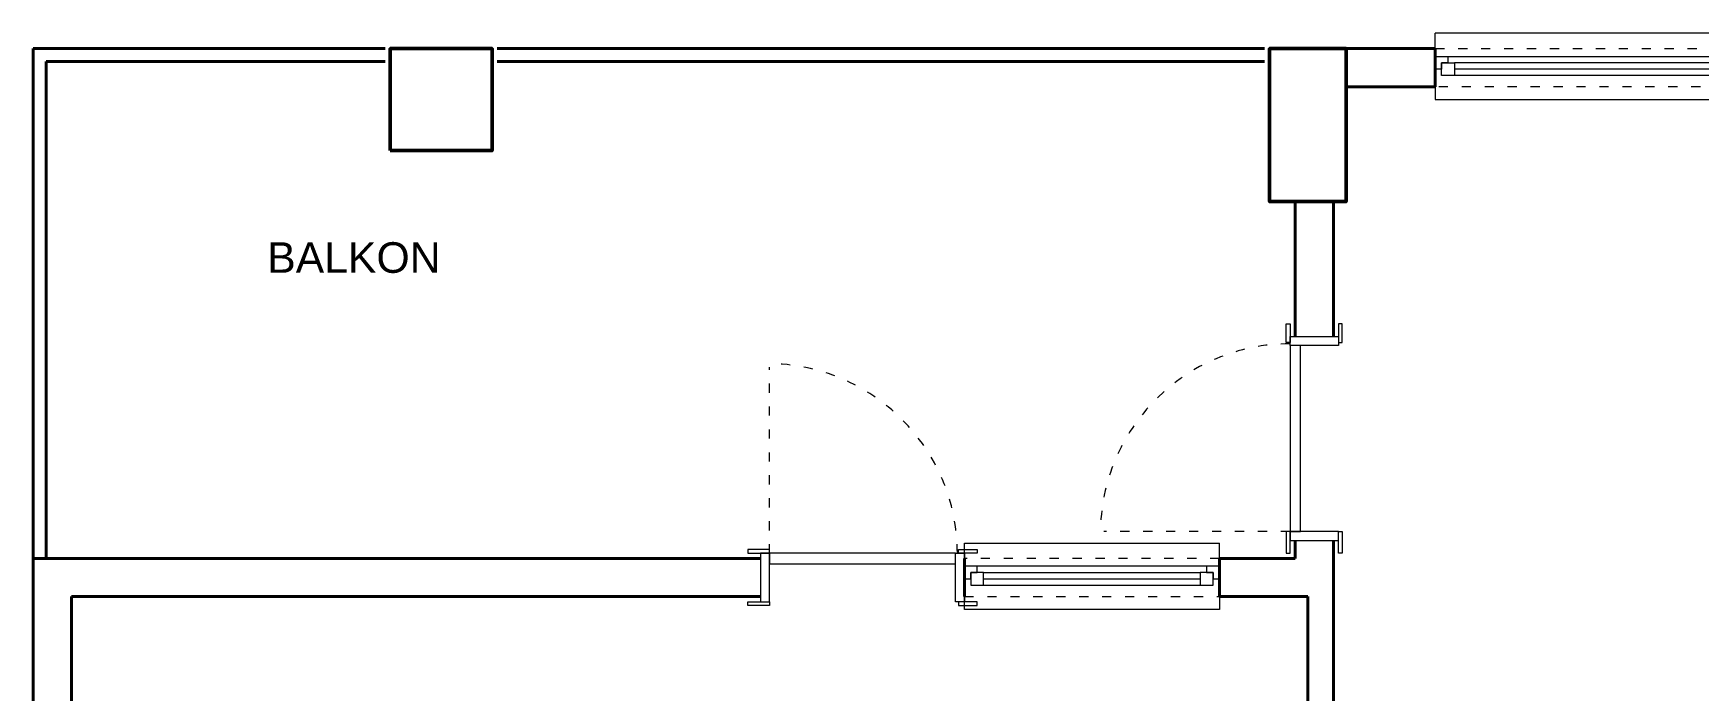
# Model space of a CAD drawing. Header units: millimetres. Extents: x 23 to 3134, y 30 to 1541.
# Drawn here: x 88 to 741, y 1283 to 1541 of the extents above; entities that cross this region are included whole.
import ezdxf

# ---------------------------------------------------------------- set-up
doc = ezdxf.new("R2010")
doc.units = ezdxf.units.MM
doc.linetypes.add('ACAD_ISO03W100', pattern=[30, 12, -18])
for name, color, linetype, lineweight in [('duvar_40', 255, 'Continuous', 40), ('KAPI-PEN', 155, 'Continuous', 18), ('TABLE4', 3, 'Continuous', 50), ('yazı', 253, 'Continuous', 20)]:
    doc.layers.add(name, color=color, linetype=linetype, lineweight=lineweight)
doc.layers.add('FİTİL', color=1, linetype='Continuous')
doc.layers.add('PENCERE', color=1, linetype='Continuous')
doc.styles.add('MAHAL', font='Arial')

# ---------------------------------------------------------------- blocks, each defined once
blk = doc.blocks.new('*U14')
at = {"layer": 'duvar_40', "ltscale": 0.2}
for p, q in [((0, 15), (0, 0)), ((100, 15), (100, 0)), ((0, 0), (0, 0))]:
    blk.add_line(p, q, dxfattribs=at)
at = {"layer": 'PENCERE', "color": 134, "linetype": 'Continuous', "lineweight": 18}
for p, q in [((0, 15), (0, 21.00857)), ((0, 21.00857), (100, 21.00857)), ((100, 15), (100, 21.00857)), ((5, 11.970625), (0, 11.970625)), ((0, 6.970625), (2.5, 6.970625)), ((2.5, 6.970625), (2.5, 9.470625)), ((2.5, 9.470625), (5, 9.470625)), ((7.5, 9.470625), (2.5, 9.470625)), ((2.5, 9.470625), (2.5, 4.470625)), ((5, 9.470625), (5, 11.970625)), ((95, 11.970625), (5, 11.970625)), ((7.5, 4.470625), (7.5, 9.470625)), ((7.5, 9.470625), (92.5, 9.470625)), ((7.5, 6.970625), (92.5, 6.970625)), ((97.5, 9.470625), (92.5, 9.470625)), ((92.5, 9.470625), (92.5, 4.470625)), ((100, 11.970625), (95, 11.970625)), ((95, 11.970625), (95, 9.470625)), ((95, 9.470625), (97.5, 9.470625)), ((97.5, 9.470625), (97.5, 6.970625)), ((97.5, 4.470625), (97.5, 9.470625)), ((97.5, 6.970625), (100, 6.970625)), ((0, -5), (0, 0)), ((2.5, 4.470625), (7.5, 4.470625)), ((7.5, 4.470625), (92.5, 4.470625)), ((92.5, 4.470625), (97.5, 4.470625)), ((100, 0), (100, -5)), ((100, -5), (0, -5))]:
    blk.add_line(p, q, dxfattribs=at)
at = {"layer": 'PENCERE', "color": 134, "linetype": 'ACAD_ISO03W100', "lineweight": 18, "ltscale": 0.3}
for p, q in [((100, 15), (0, 15)), ((0, 0), (100, 0))]:
    blk.add_line(p, q, dxfattribs=at)
blk = doc.blocks.new('*U9')
at = {"layer": 'duvar_40', "ltscale": 0.2}
for p, q in [((0, 15), (0, 0)), ((140, 15), (140, 0)), ((0, 0), (0, 0))]:
    blk.add_line(p, q, dxfattribs=at)
at = {"layer": 'PENCERE', "color": 134, "linetype": 'Continuous', "lineweight": 18}
for p, q in [((0, 15), (0, 21.00857)), ((0, 21.00857), (140, 21.00857)), ((140, 15), (140, 21.00857)), ((5, 11.970625), (0, 11.970625)), ((0, 6.970625), (2.5, 6.970625)), ((2.5, 6.970625), (2.5, 9.470625)), ((2.5, 9.470625), (5, 9.470625)), ((7.5, 9.470625), (2.5, 9.470625)), ((2.5, 9.470625), (2.5, 4.470625)), ((5, 9.470625), (5, 11.970625)), ((135, 11.970625), (5, 11.970625)), ((7.5, 4.470625), (7.5, 9.470625)), ((7.5, 9.470625), (132.5, 9.470625)), ((7.5, 6.970625), (132.5, 6.970625)), ((137.5, 9.470625), (132.5, 9.470625)), ((132.5, 9.470625), (132.5, 4.470625)), ((140, 11.970625), (135, 11.970625)), ((135, 11.970625), (135, 9.470625)), ((135, 9.470625), (137.5, 9.470625)), ((137.5, 9.470625), (137.5, 6.970625)), ((137.5, 4.470625), (137.5, 9.470625)), ((137.5, 6.970625), (140, 6.970625)), ((0, -5), (0, 0)), ((2.5, 4.470625), (7.5, 4.470625)), ((7.5, 4.470625), (132.5, 4.470625)), ((132.5, 4.470625), (137.5, 4.470625)), ((140, 0), (140, -5)), ((140, -5), (0, -5))]:
    blk.add_line(p, q, dxfattribs=at)
at = {"layer": 'PENCERE', "color": 134, "linetype": 'ACAD_ISO03W100', "lineweight": 18, "ltscale": 0.3}
for p, q in [((140, 15), (0, 15)), ((0, 0), (140, 0))]:
    blk.add_line(p, q, dxfattribs=at)
blk = doc.blocks.new('*U8')
at = {"linetype": 'ACAD_ISO03W100', "ltscale": 0.3}
blk.add_line((0, 0), (0.000003, 72.999973), dxfattribs=at)
at = {"flags": 128}
for points in [[(-8.500012, 0), (0, 0), (0, 1.500006), (-8.500012, 1.500006)], [(0, 0), (-3.500013, 0), (-3.500015, -18.999999), (-0.000001, -18.999999)], [(0, -4.100016), (72.999973, -4.100019), (72.999973, -0.000004), (0, 0)], [(81.499989, -0.000004), (74.199978, -0.000004), (74.199978, 1.500002), (81.499989, 1.500002)], [(72.999973, -0.000004), (76.499987, -0.000004), (76.499989, -19.000007), (72.999972, -19.000003)], [(-8.500014, -18.999999), (-0.000001, -18.999999), (-0.000001, -20.500005), (-8.500014, -20.500005)], [(81.499988, -19.000003), (74.199977, -19.000003), (74.199977, -20.500009), (81.499988, -20.500009)]]:
    blk.add_lwpolyline(points, close=True, dxfattribs=at)
at = {"linetype": 'ACAD_ISO03W100', "ltscale": 0.3}
blk.add_arc((-0.700003, 0), 74.399979, 0, 90, dxfattribs=at)

msp = doc.modelspace()

# ---------------------------------------------------------------- linework, layer by layer
at = {"layer": 'duvar_40'}
for p, q in [((225.846381, 1534.552611), (87.846659, 1534.552611)), ((87.846659, 1334.552611), (87.846659, 1534.552611)), ((225.846381, 1529.552611), (92.846659, 1529.552611)), ((92.846659, 1334.552611), (92.846659, 1529.552611)), ((570.846381, 1534.552611), (269.846381, 1534.552611)), ((570.846381, 1529.552611), (269.846381, 1529.552611)), ((572.846381, 1474.552609), (572.846381, 1534.552611)), ((637.809841, 1534.552611), (572.846381, 1534.552611)), ((637.809841, 1519.552611), (637.809841, 1534.552611)), ((637.809841, 1519.552611), (602.846381, 1519.552611)), ((582.846659, 1421.552613), (582.846659, 1474.552609)), ((597.846659, 1421.552615), (597.846659, 1474.552609)), ((582.846659, 1334.552611), (582.846659, 1341.552613)), ((597.846659, 1309.552611), (597.846659, 1341.552612)), ((373.135702, 1334.552611), (87.846659, 1334.552611)), ((87.846659, 1150.424408), (87.846659, 1334.552611)), ((582.846659, 1334.552611), (553.135705, 1334.552611)), ((373.135702, 1319.552611), (102.846659, 1319.552611)), ((102.846659, 1144.211205), (102.846659, 1319.552611)), ((587.846659, 1319.552611), (553.135706, 1319.552611)), ((587.846659, 1319.552611), (587.846659, 1020.273427)), ((597.846659, 1309.552611), (597.846659, 1049.552611))]:
    msp.add_line(p, q, dxfattribs=at)
at = {"layer": 'TABLE4', "flags": 128}
msp.add_lwpolyline([(227.846381, 1494.552611), (227.846381, 1534.552611), (267.846381, 1534.552611), (267.846381, 1494.552707), (227.846381, 1494.552707)], dxfattribs=at)
msp.add_lwpolyline([(602.846381, 1534.552609), (602.846381, 1474.552609), (572.846381, 1474.552609), (572.846381, 1534.552609)], close=True, dxfattribs=at)

# ---------------------------------------------------------------- block references
at = {"layer": 'FİTİL', "xscale": -1}
msp.add_blockref('*U9', (777.809841, 1519.552611), dxfattribs=at)
at = {"layer": 'FİTİL'}
msp.add_blockref('*U14', (453.135705, 1319.552611), dxfattribs=at)
at = {"layer": 'KAPI-PEN', "rotation": 90}
msp.add_blockref('*U8', (580.846656, 1345.052626), dxfattribs=at)
at = {"layer": 'KAPI-PEN'}
msp.add_blockref('*U8', (376.635715, 1336.552611), dxfattribs=at)

# ---------------------------------------------------------------- texts
at = {"layer": 'yazı', "style": 'MAHAL'}
msp.add_text('BALKON', height=12, dxfattribs=at).set_placement((179.610674, 1446.588889))

doc.saveas('drawing.dxf')
